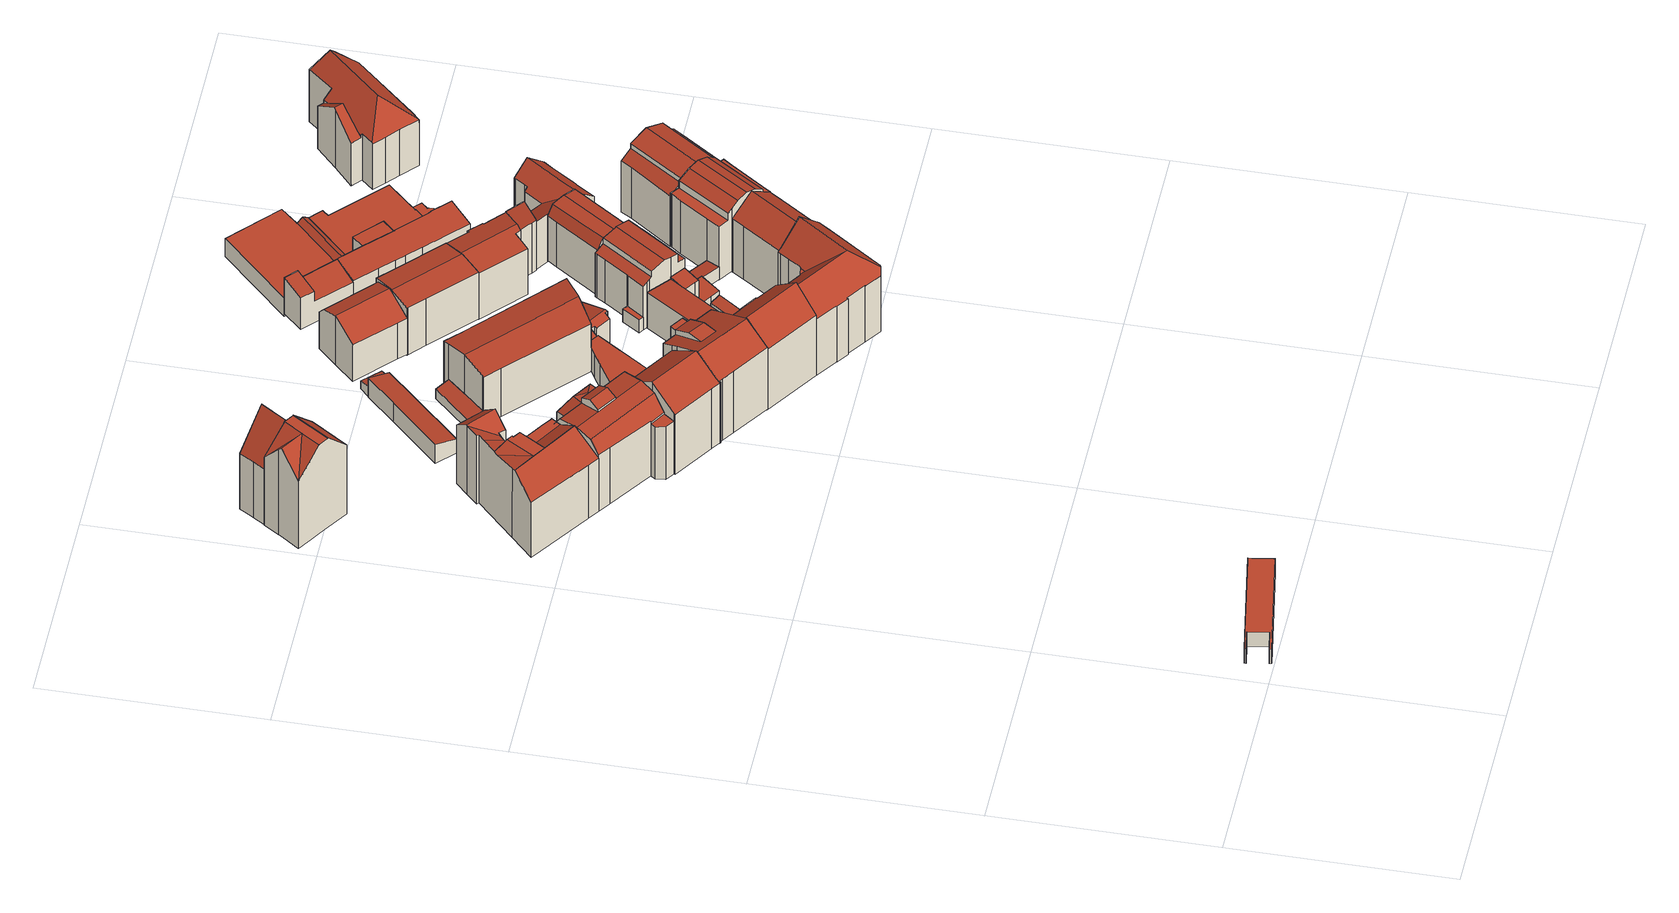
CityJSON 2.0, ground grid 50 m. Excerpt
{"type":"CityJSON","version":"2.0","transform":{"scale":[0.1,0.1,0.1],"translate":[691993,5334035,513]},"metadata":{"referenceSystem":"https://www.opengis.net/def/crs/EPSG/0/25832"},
"CityObjects":{
"building1":{"type":"Building","attributes":{"Gemeindeschluessel":"09162000","HoeheDach":"520.070","HoeheGrund":"515.920","Methode":"2000","NiedrigsteTraufeDesGebaeudes":"520.070","Geometrietyp2DReferenz":"3000","function":"51009_1610","roofType":"1000","measuredHeight":4.15},"geometry":[{"type":"MultiSurface","lod":"2","boundaries":[[[0,1,2,3]],[[4,5,6,7]],[[8,9,2,1]],[[6,10,11,3,2,9,12,7]],[[0,3,11,13]],[[8,14,12,9]],[[15,10,6,5]],[[0,13,15,5,4,14,8,1]],[[15,13,11,10]],[[4,7,12,14]]],"semantics":{"surfaces":[{"type":"WallSurface"},{"type":"RoofSurface"},{"type":"GroundSurface"}],"values":[0,0,0,1,0,0,0,2,0,0]}}]},
"building2":{"type":"Building","attributes":{"Gemeindeschluessel":"09162000","HoeheDach":"533.850","HoeheGrund":"514.250","Methode":"2000","NiedrigsteTraufeDesGebaeudes":"529.254","Geometrietyp2DReferenz":"3000","function":"31001_9998","roofType":"2100","measuredHeight":19.6,"storeysAboveGround":4},"geometry":[{"type":"MultiSurface","lod":"2","boundaries":[[[16,17,18,19]],[[20,21,22,23,24,25,26,27,28,29,30,31,32,33,34,35]],[[25,36,37,26]],[[17,37,36,38,39,18]],[[19,40,41,42,43,44,45]],[[21,46,47,22]],[[18,40,19]],[[33,32,48,49]],[[24,23,42,41,39,38]],[[20,35,50,51,52]],[[30,29,53,54,55,56]],[[54,53,57,58,59]],[[31,30,56,60,61,62,63,64]],[[28,57,53,29]],[[34,33,49,65,66]],[[45,44,67,61,60]],[[67,62,61]],[[23,22,47,68,69,70,43,42]],[[31,64,48,32]],[[20,52,46,21]],[[27,58,57,28]],[[70,67,44,43]],[[51,50,66,65]],[[69,68,49,48,64,63]],[[45,55,54,59,16,19]],[[24,38,36,25]],[[39,41,40,18]],[[27,26,37,17,16,59,58]],[[70,69,63,62,67]],[[68,47,46,52,51,65,49]],[[45,60,56,55]],[[34,66,50,35]]],"semantics":{"surfaces":[{"type":"RoofSurface"},{"type":"GroundSurface"},{"type":"WallSurface"}],"values":[0,1,2,0,0,2,2,2,2,2,2,0,2,2,2,0,2,2,2,2,2,2,0,0,2,2,2,2,0,0,0,2]}}]},
"building3":{"type":"Building","attributes":{"Gemeindeschluessel":"09162000","HoeheDach":"539.430","HoeheGrund":"514.090","Methode":"2000","NiedrigsteTraufeDesGebaeudes":"533.338","Geometrietyp2DReferenz":"3000","function":"31001_1000","roofType":"3200","measuredHeight":25.34,"storeysAboveGround":6},"geometry":[{"type":"MultiSurface","lod":"2","boundaries":[[[71,72,73,74]],[[75,76,77,78,79,80,81,82,83,84,85,86,87]],[[88,89,90,91,92]],[[90,93,94]],[[87,95,96,75]],[[71,74,97,98,99]],[[90,100,101,91]],[[93,97,74,73,95,87,86,85,84,94]],[[96,95,73,72]],[[83,102,94,84]],[[92,91,101,100,102,83,82,81,80,79]],[[78,77,76,75,96,72,71,99,89,88,92,79]],[[90,94,102,100]],[[99,98,97,93,90,89]]],"semantics":{"surfaces":[{"type":"WallSurface"},{"type":"GroundSurface"},{"type":"RoofSurface"}],"values":[0,1,2,2,0,2,2,0,2,0,0,0,2,0]}}]},
"building4":{"type":"Building","attributes":{"Gemeindeschluessel":"09162000","HoeheDach":"539.519","HoeheGrund":"514.210","Methode":"2000","NiedrigsteTraufeDesGebaeudes":"527.702","Geometrietyp2DReferenz":"3000","function":"31001_1000","roofType":"3100","measuredHeight":25.31,"storeysAboveGround":5},"geometry":[{"type":"MultiSurface","lod":"2","boundaries":[[[103,104,105,106,107,108,109]],[[108,107,106,110,111,112]],[[113,114,115,116,117,110,106,105]],[[118,119,120,121,122,103,109,123]],[[123,109,108,112]],[[124,125,126,127,128,129,120,119,118,123,112,111,110,117,116,115]],[[130,131,128,127,126,132]],[[122,121,133,131,130,132,134,135,114,113,105,104,103]],[[126,125,124,115,114,135,134,132]],[[120,129,128,131,133,121]]],"semantics":{"surfaces":[{"type":"RoofSurface"},{"type":"WallSurface"},{"type":"GroundSurface"}],"values":[0,1,1,1,1,2,1,0,1,1]}}]},
"building5":{"type":"Building","attributes":{"name":"Huber- und Isar-Schulen und Wirtschaftsschule","Gemeindeschluessel":"09162000","HoeheDach":"535.570","HoeheGrund":"514.199","Methode":"2000","NiedrigsteTraufeDesGebaeudes":"528.916","Geometrietyp2DReferenz":"3000","function":"31001_9998","roofType":"2100","measuredHeight":21.37,"storeysAboveGround":4},"geometry":[{"type":"MultiSurface","lod":"2","boundaries":[[[136,137,138,27]],[[139,140,141,142,143]],[[144,145,146,147,148,149,150]],[[151,152,153,146,145]],[[147,154,155,148]],[[27,138,150,149,156,157,26]],[[158,159,160,161,162]],[[154,163,164,155]],[[141,165,166,142]],[[158,162,153,152]],[[167,168,169,170,171,172]],[[173,170,174,175]],[[147,173,176,163,154]],[[158,152,151,177,178,179,180,136,27,26,181,182,183,184,185,159]],[[186,187,157,156,188]],[[188,148,155,164,189]],[[173,147,146,153,162,161]],[[180,190,137,136]],[[177,151,145,144,165,141,140]],[[184,172,171,191,192,185]],[[189,176,173,175,188]],[[137,190,166,165,144,150,138]],[[186,193,182,181,187]],[[168,193,186,188,169]],[[178,139,143,179]],[[174,170,169]],[[160,192,191,173,161]],[[188,156,149,148]],[[180,179,143,142,166,190]],[[167,172,184,183]],[[26,157,187,181]],[[168,167,183,182,193]],[[175,174,169,188]],[[177,140,139,178]],[[189,164,163,176]],[[191,171,170,173]],[[160,159,185,192]]],"semantics":{"surfaces":[{"type":"WallSurface"},{"type":"RoofSurface"},{"type":"GroundSurface"}],"values":[0,1,1,0,0,0,0,1,0,0,1,1,0,2,1,0,1,0,0,0,0,1,0,1,0,1,1,1,0,0,0,0,1,0,1,1,0]}}]},
"building6":{"type":"Building","attributes":{"Gemeindeschluessel":"09162000","HoeheDach":"535.700","HoeheGrund":"514.266","Methode":"2000","NiedrigsteTraufeDesGebaeudes":"530.982","Geometrietyp2DReferenz":"3000","function":"31001_9998","roofType":"3100","measuredHeight":21.43,"storeysAboveGround":6},"geometry":[{"type":"MultiSurface","lod":"2","boundaries":[[[194,195,196,197,198,199,200,201,202]],[[197,203,204,198]],[[199,205,206,200]],[[206,205,207,208,209,210,211]],[[201,211,210,202]],[[207,204,203,212,213,208]],[[202,210,209,194]],[[198,204,207,205,199]],[[194,209,208,213,195]],[[200,206,211,201]],[[195,213,212,196]],[[196,212,203,197]]],"semantics":{"surfaces":[{"type":"GroundSurface"},{"type":"WallSurface"},{"type":"RoofSurface"}],"values":[0,1,1,2,1,2,1,1,1,1,1,1]}}]},
"building7":{"type":"Building","attributes":{"Gemeindeschluessel":"09162000","HoeheDach":"518.155","HoeheGrund":"514.230","Methode":"1000","NiedrigsteTraufeDesGebaeudes":"517.105","Geometrietyp2DReferenz":"3000","function":"31001_2000","roofType":"2100","measuredHeight":3.92},"geometry":[{"type":"MultiSurface","lod":"2","boundaries":[[[214,215,216,217]],[[218,219,220,221,214,217,222,223]],[[224,225,226,227,228,216,215,229]],[[219,218,223,227,226,225]],[[220,219,225,224,229,221]],[[221,229,215,214]],[[217,216,228,222]],[[222,228,227,223]]],"semantics":{"surfaces":[{"type":"WallSurface"},{"type":"GroundSurface"},{"type":"RoofSurface"}],"values":[0,1,2,0,0,0,0,0]}}]},
"building8":{"type":"Building","attributes":{"Gemeindeschluessel":"09162000","HoeheDach":"535.660","HoeheGrund":"514.067","Methode":"2000","NiedrigsteTraufeDesGebaeudes":"531.244","Geometrietyp2DReferenz":"3000","function":"31001_9998","roofType":"3100","measuredHeight":21.59,"storeysAboveGround":6},"geometry":[{"type":"MultiSurface","lod":"2","boundaries":[[[230,231,232,233]],[[234,235,236,237]],[[238,239,205,240,241]],[[230,235,234,242,243,244,241,240,245,246,247,248,231]],[[249,250,246,245,251]],[[252,253,254,255,256]],[[255,254,257,258]],[[259,260,261,262]],[[263,257,254,253]],[[264,265,205,239]],[[230,233,236,235]],[[238,241,244,266]],[[240,205,265,261,260,267,268,251,245]],[[233,232,256,255,258,269,237,236]],[[270,247,246,250]],[[271,243,242,272]],[[273,268,267,274]],[[263,275,269,258,257]],[[249,251,268,273]],[[274,267,260,259]],[[275,272,242,234,237,269]],[[262,261,265,264]],[[276,252,256,232,231,248]],[[276,248,247,270]],[[266,244,243,271]],[[249,273,274,259,262,264,239,238,266,271,272,275,263,253,252,276,270,250]]],"semantics":{"surfaces":[{"type":"WallSurface"},{"type":"RoofSurface"},{"type":"GroundSurface"}],"values":[0,0,0,1,0,0,1,0,0,0,1,0,1,1,0,0,0,0,0,0,0,0,0,0,0,2]}}]},
"building9":{"type":"Building","attributes":{"Gemeindeschluessel":"09162000","HoeheDach":"519.686","HoeheGrund":"514.340","Methode":"1000","NiedrigsteTraufeDesGebaeudes":"518.431","Geometrietyp2DReferenz":"3000","function":"31001_2000","roofType":"2100","measuredHeight":5.35},"geometry":[{"type":"MultiSurface","lod":"2","boundaries":[[[277,278,279,280,281,282]],[[281,283,284,282]],[[280,285,283,281]],[[278,286,287,279]],[[284,283,285,287,286,288]],[[277,288,286,278]],[[279,287,285,280]],[[282,284,288,277]]],"semantics":{"surfaces":[{"type":"GroundSurface"},{"type":"WallSurface"},{"type":"RoofSurface"}],"values":[0,1,1,1,2,1,1,1]}}]},
"building10":{"type":"Building","attributes":{"Gemeindeschluessel":"09162000","HoeheDach":"517.777","HoeheGrund":"514.230","Methode":"2000","NiedrigsteTraufeDesGebaeudes":"516.866","Geometrietyp2DReferenz":"3000","function":"31001_2000","roofType":"2100","measuredHeight":3.55},"geometry":[{"type":"MultiSurface","lod":"2","boundaries":[[[289,290,291,292]],[[289,293,294,295,296,297,298,290]],[[299,291,290,298,297,300]],[[301,302,292,291,299,300,303,304]],[[289,292,302,293]],[[294,301,304,295]],[[293,302,301,294]],[[304,303,300,297,296,295]]],"semantics":{"surfaces":[{"type":"WallSurface"},{"type":"GroundSurface"},{"type":"RoofSurface"}],"values":[0,1,0,2,0,0,0,0]}}]},
"building11":{"type":"Building","attributes":{"Gemeindeschluessel":"09162000","HoeheDach":"521.004","HoeheGrund":"514.310","Methode":"1000","NiedrigsteTraufeDesGebaeudes":"521.004","Geometrietyp2DReferenz":"3000","function":"31001_2000","roofType":"1000","measuredHeight":6.69},"geometry":[{"type":"MultiSurface","lod":"2","boundaries":[[[305,306,307,308,309,310,311,312,313,314,315]],[[308,316,317,309]],[[312,318,319,313]],[[320,321,319,318,322,323,317,316,324,325,326]],[[313,319,321,314]],[[309,317,323,310]],[[306,325,324,307]],[[310,323,322,311]],[[307,324,316,308]],[[315,320,326,305]],[[311,322,318,312]],[[314,321,320,315]],[[305,326,325,306]]],"semantics":{"surfaces":[{"type":"GroundSurface"},{"type":"WallSurface"},{"type":"RoofSurface"}],"values":[0,1,1,2,1,1,1,1,1,1,1,1,1]}}]},
"building12":{"type":"Building","attributes":{"Gemeindeschluessel":"09162000","HoeheDach":"535.870","HoeheGrund":"513.711","Methode":"2000","NiedrigsteTraufeDesGebaeudes":"528.418","Geometrietyp2DReferenz":"3000","function":"31001_1000","roofType":"3100","measuredHeight":22.16,"storeysAboveGround":5},"geometry":[{"type":"MultiSurface","lod":"2","boundaries":[[[327,328,329,330]],[[331,332,333,334]],[[330,333,332,327]],[[335,336,337,338]],[[331,339,340,328,327,332]],[[336,341,342,337]],[[335,338,343,339,331,334,344,345,346]],[[341,347,348,349,329,328,340,350,342]],[[344,349,348,345]],[[343,338,337,342,350]],[[344,334,333,330,329,349]],[[343,350,340,339]],[[345,348,347,346]],[[335,346,347,341,336]]],"semantics":{"surfaces":[{"type":"WallSurface"},{"type":"RoofSurface"},{"type":"GroundSurface"}],"values":[0,0,1,0,0,1,2,1,0,0,0,0,0,0]}}]},
"building13":{"type":"Building","attributes":{"Gemeindeschluessel":"09162000","HoeheDach":"517.325","HoeheGrund":"514.360","Methode":"1000","NiedrigsteTraufeDesGebaeudes":"516.589","Geometrietyp2DReferenz":"3000","function":"31001_2000","roofType":"2100","measuredHeight":2.96},"geometry":[{"type":"MultiSurface","lod":"2","boundaries":[[[351,352,353,354]],[[351,354,355,356]],[[356,357,352,351]],[[357,358,353,352]],[[355,358,357,356]],[[354,353,358,355]]],"semantics":{"surfaces":[{"type":"WallSurface"},{"type":"GroundSurface"},{"type":"RoofSurface"}],"values":[0,1,0,2,0,0]}}]},
"building14":{"type":"Building","attributes":{"Gemeindeschluessel":"09162000","HoeheDach":"528.958","HoeheGrund":"514.040","Methode":"1000","NiedrigsteTraufeDesGebaeudes":"527.650","Geometrietyp2DReferenz":"3000","function":"31001_9998","roofType":"3100","measuredHeight":14.92,"storeysAboveGround":4},"geometry":[{"type":"MultiSurface","lod":"2","boundaries":[[[359,360,361,362]],[[363,364,365,366]],[[367,368,369,370,371,359,362,372,365,364,373,374,375]],[[366,376,377,378,379,380,381,363]],[[364,363,381,373]],[[373,381,380,374]],[[368,382,383,369]],[[374,380,379,375]],[[372,362,361,377,376]],[[366,365,372,376]],[[367,384,382,368]],[[371,385,360,359]],[[369,383,386,370]],[[367,375,379,378,384]],[[386,383,382,384,378,377,361,360,385]],[[370,386,385,371]]],"semantics":{"surfaces":[{"type":"WallSurface"},{"type":"GroundSurface"},{"type":"RoofSurface"}],"values":[0,0,1,2,0,0,0,0,0,0,0,0,0,0,2,0]}}]},
"building15":{"type":"Building","attributes":{"Gemeindeschluessel":"09162000","HoeheDach":"524.022","HoeheGrund":"513.780","Methode":"1000","NiedrigsteTraufeDesGebaeudes":"523.264","Geometrietyp2DReferenz":"3000","function":"31001_9998","roofType":"1000","measuredHeight":10.24,"storeysAboveGround":3},"geometry":[{"type":"MultiSurface","lod":"2","boundaries":[[[387,388,389,390,391,392,393]],[[389,394,395,390]],[[392,396,397,393]],[[388,398,394,389]],[[393,397,399,387]],[[397,396,400,395,394,398,399]],[[387,399,398,388]],[[390,395,400,391]],[[391,400,396,392]]],"semantics":{"surfaces":[{"type":"GroundSurface"},{"type":"WallSurface"},{"type":"RoofSurface"}],"values":[0,1,1,1,1,2,1,1,1]}}]},
"building16":{"type":"Building","attributes":{"Gemeindeschluessel":"09162000","HoeheDach":"535.305","HoeheGrund":"513.730","Methode":"2000","NiedrigsteTraufeDesGebaeudes":"529.294","Geometrietyp2DReferenz":"3000","function":"31001_9998","roofType":"3100","measuredHeight":21.57,"storeysAboveGround":4},"geometry":[{"type":"MultiSurface","lod":"2","boundaries":[[[401,402,403,404,405,406,407,408,409]],[[410,411,412]],[[413,414,415,416]],[[417,418,419,420]],[[421,422,423,424,425,426,427,413,416,419,418,428,335,346,429,430,431,432,433,434,435]],[[427,436,414,413]],[[422,403,402,423]],[[407,437,438,439,417,420,415,414,436,440,408]],[[435,434,441,406,405]],[[418,417,439,428]],[[346,442,443,429]],[[426,425,409,408,440]],[[405,404,421,435]],[[421,404,403,422]],[[431,444,445,432]],[[406,441,446,445,444,447,411,410,407]],[[416,415,420,419]],[[346,335,438,437,442]],[[401,409,425,424]],[[445,446,433,432]],[[428,439,438,335]],[[407,410,412,443,442,437]],[[433,446,441,434]],[[430,429,443,412,411,447]],[[426,440,436,427]],[[423,402,401,424]],[[430,447,444,431]]],"semantics":{"surfaces":[{"type":"RoofSurface"},{"type":"WallSurface"},{"type":"GroundSurface"}],"values":[0,0,1,1,2,1,1,0,1,1,1,1,1,1,1,0,1,1,1,1,1,0,1,1,1,1,1]}}]},
"building17":{"type":"Building","attributes":{"Gemeindeschluessel":"09162000","HoeheDach":"522.110","HoeheGrund":"513.990","Methode":"2000","NiedrigsteTraufeDesGebaeudes":"519.457","Geometrietyp2DReferenz":"3000","function":"31001_9998","roofType":"3100","measuredHeight":8.12,"storeysAboveGround":2},"geometry":[{"type":"MultiSurface","lod":"2","boundaries":[[[448,449,450,451]],[[452,453,454,455,456]],[[457,458,459,460]],[[368,461,462,367]],[[463,464,461,368]],[[464,459,458,450,449,465,466,455,454,467,462,461]],[[468,465,449,448]],[[375,469,470,374]],[[456,455,466,471]],[[460,459,464,463]],[[454,453,472,470,469,467]],[[374,470,472,473]],[[471,466,465,468]],[[473,472,453,452]],[[451,450,458,457]],[[367,375,374,473,452,456,471,468,448,451,457,460,463,368]],[[367,462,467,469,375]]],"semantics":{"surfaces":[{"type":"WallSurface"},{"type":"RoofSurface"},{"type":"GroundSurface"}],"values":[0,0,0,0,0,1,0,0,0,0,1,0,0,0,0,2,0]}}]},
"building18":{"type":"Building","attributes":{"Gemeindeschluessel":"09162000","HoeheDach":"527.860","HoeheGrund":"514.068","Methode":"2000","NiedrigsteTraufeDesGebaeudes":"524.338","Geometrietyp2DReferenz":"3000","function":"31001_9998","roofType":"3100","measuredHeight":13.79,"storeysAboveGround":3},"geometry":[{"type":"MultiSurface","lod":"2","boundaries":[[[474,475,476,477]],[[478,479,480,481]],[[482,483,479,478]],[[484,485,483,482]],[[486,481,480,487,488,489]],[[488,487,490,491]],[[486,492,493,494,474,477,484,482,478,481]],[[486,489,495,492]],[[487,480,479,483,485,490]],[[494,496,475,474]],[[496,497,495,489,488,491,476,475]],[[493,497,496,494]],[[484,477,476,491,490,485]],[[492,495,497,493]]],"semantics":{"surfaces":[{"type":"WallSurface"},{"type":"RoofSurface"},{"type":"GroundSurface"}],"values":[0,0,0,0,0,1,2,0,1,0,1,0,0,0]}}]},
"building19":{"type":"Building","attributes":{"Gemeindeschluessel":"09162000","HoeheDach":"516.373","HoeheGrund":"513.788","Methode":"2000","NiedrigsteTraufeDesGebaeudes":"516.002","Geometrietyp2DReferenz":"3000","function":"31001_2000","roofType":"1000","measuredHeight":2.58},"geometry":[{"type":"MultiSurface","lod":"2","boundaries":[[[498,499,500,501]],[[502,503,504,505]],[[505,504,499,498]],[[503,500,499,504]],[[501,500,503,502]],[[505,498,501,502]]],"semantics":{"surfaces":[{"type":"WallSurface"},{"type":"RoofSurface"},{"type":"GroundSurface"}],"values":[0,0,0,1,0,2]}}]},
"building20":{"type":"Building","attributes":{"Gemeindeschluessel":"09162000","HoeheDach":"523.983","HoeheGrund":"513.887","Methode":"1000","NiedrigsteTraufeDesGebaeudes":"523.188","Geometrietyp2DReferenz":"3000","function":"31001_9998","roofType":"2100","measuredHeight":10.1,"storeysAboveGround":3},"geometry":[{"type":"MultiSurface","lod":"2","boundaries":[[[506,507,508,509]],[[509,508,510,511]],[[511,510,512,513]],[[513,514,506,509,511]],[[514,515,507,506]],[[510,508,507,515,512]],[[513,512,515,514]]],"semantics":{"surfaces":[{"type":"WallSurface"},{"type":"GroundSurface"},{"type":"RoofSurface"}],"values":[0,0,0,1,0,2,0]}}]},
"building21":{"type":"Building","attributes":{"Gemeindeschluessel":"09162000","HoeheDach":"518.437","HoeheGrund":"513.828","Methode":"2000","NiedrigsteTraufeDesGebaeudes":"517.566","Geometrietyp2DReferenz":"3000","function":"31001_2000","roofType":"1000","measuredHeight":4.61,"storeysAboveGround":1},"geometry":[{"type":"MultiSurface","lod":"2","boundaries":[[[516,517,518,519]],[[520,516,519,521,501,498,522]],[[522,523,524,520]],[[498,525,523,522]],[[519,518,526,521]],[[521,526,527,501]],[[517,516,520,524]],[[517,524,523,525,527,526,518]],[[501,527,525,498]]],"semantics":{"surfaces":[{"type":"WallSurface"},{"type":"GroundSurface"},{"type":"RoofSurface"}],"values":[0,1,0,0,0,0,0,2,0]}}]},
"building22":{"type":"Building","attributes":{"Gemeindeschluessel":"09162000","HoeheDach":"528.080","HoeheGrund":"513.761","Methode":"2000","NiedrigsteTraufeDesGebaeudes":"527.086","Geometrietyp2DReferenz":"3000","function":"31001_9998","roofType":"3100","measuredHeight":14.32,"storeysAboveGround":3},"geometry":[{"type":"MultiSurface","lod":"2","boundaries":[[[528,529,530,531]],[[532,533,534,535]],[[536,537,532,535,528,531,538,539,540]],[[541,542,543,544,534,533]],[[538,545,546,539]],[[528,535,534,544,529]],[[537,541,533,532]],[[542,536,540,547,543]],[[539,546,547,540]],[[531,530,545,538]],[[541,537,536,542]],[[543,547,546,545,530,529,544]]],"semantics":{"surfaces":[{"type":"WallSurface"},{"type":"GroundSurface"},{"type":"RoofSurface"}],"values":[0,0,1,2,0,0,0,0,0,0,0,2]}}]},
"building23":{"type":"Building","attributes":{"Gemeindeschluessel":"09162000","HoeheDach":"529.920","HoeheGrund":"513.990","Methode":"2000","NiedrigsteTraufeDesGebaeudes":"517.620","Geometrietyp2DReferenz":"3000","function":"31001_9998","roofType":"3100","measuredHeight":15.93,"storeysAboveGround":3},"geometry":[{"type":"MultiSurface","lod":"2","boundaries":[[[548,549,550,551]],[[552,553,554,555]],[[556,557,558,559]],[[560,561,562,563]],[[564,565,561,560]],[[566,567,568,569]],[[570,552,555,571]],[[572,573,564,560,563,574,575,548,551,570,571,576,566,569,577,556,559,578,579,580,581]],[[582,583,584,585]],[[548,575,586,587,588,589,549]],[[590,572,581,591]],[[584,583,592,587,586]],[[566,576,554,553,593,567]],[[551,550,594,552,570]],[[578,595,592,579]],[[582,585,596,562,561,565,597,590,591,598]],[[589,588,599,600]],[[580,598,591,581]],[[573,597,565,564]],[[552,594,593,553]],[[578,559,558,600,599,595]],[[571,555,554,576]],[[569,568,601,577]],[[583,582,598,580,579,592]],[[575,574,596,585,584,586]],[[550,549,589,600,558,557,601,568,567,593,594]],[[572,590,597,573]],[[563,562,596,574]],[[577,601,557,556]],[[587,592,595,599,588]]],"semantics":{"surfaces":[{"type":"WallSurface"},{"type":"RoofSurface"},{"type":"GroundSurface"}],"values":[0,1,0,0,0,0,0,2,0,0,0,1,0,0,0,1,0,0,0,0,0,0,0,0,0,1,0,0,0,1]}}]},
"building24":{"type":"Building","attributes":{"Gemeindeschluessel":"09162000","HoeheDach":"517.766","HoeheGrund":"514.068","Methode":"2000","NiedrigsteTraufeDesGebaeudes":"517.227","Geometrietyp2DReferenz":"3000","function":"31001_2000","roofType":"1000","measuredHeight":3.7},"geometry":[{"type":"MultiSurface","lod":"2","boundaries":[[[602,603,604,605]],[[606,607,608,609]],[[609,610,611,602,605,606]],[[612,610,609,608]],[[610,612,613,611]],[[611,613,603,602]],[[605,604,607,606]],[[612,608,607,604,603,613]]],"semantics":{"surfaces":[{"type":"WallSurface"},{"type":"GroundSurface"},{"type":"RoofSurface"}],"values":[0,0,1,0,0,0,0,2]}}]},
"building25":{"type":"Building","attributes":{"Gemeindeschluessel":"09162000","HoeheDach":"524.090","HoeheGrund":"513.946","Methode":"2000","NiedrigsteTraufeDesGebaeudes":"519.832","Geometrietyp2DReferenz":"3000","function":"31001_2000","roofType":"2100","measuredHeight":10.14,"storeysAboveGround":1},"geometry":[{"type":"MultiSurface","lod":"2","boundaries":[[[614,615,616,617]],[[615,618,619,616]],[[616,619,620,621,622,617]],[[623,621,620,624]],[[622,621,623,625]],[[618,624,620,619]],[[625,623,624,618,615,614]],[[614,617,622,625]]],"semantics":{"surfaces":[{"type":"WallSurface"},{"type":"GroundSurface"},{"type":"RoofSurface"}],"values":[0,1,0,2,0,0,0,2]}}]},
"building26":{"type":"Building","attributes":{"Gemeindeschluessel":"09162000","HoeheDach":"532.960","HoeheGrund":"513.829","Methode":"2000","NiedrigsteTraufeDesGebaeudes":"528.879","Geometrietyp2DReferenz":"3000","function":"31001_1000","roofType":"3100","measuredHeight":19.13,"storeysAboveGround":5},"geometry":[{"type":"MultiSurface","lod":"2","boundaries":[[[626,627,628,629]],[[630,631,632,628,627,633]],[[634,635,636,637]],[[629,628,632,638]],[[638,632,631,639,640]],[[638,640,634,637,641,642,626,629]],[[642,633,627,626]],[[641,643,630,633,642]],[[643,636,635,639,631,630]],[[640,639,635,634]],[[637,636,643,641]]],"semantics":{"surfaces":[{"type":"WallSurface"},{"type":"RoofSurface"},{"type":"GroundSurface"}],"values":[0,1,0,0,0,2,0,0,1,0,0]}}]},
"building27":{"type":"Building","attributes":{"Gemeindeschluessel":"09162000","HoeheDach":"528.238","HoeheGrund":"513.700","Methode":"1000","NiedrigsteTraufeDesGebaeudes":"526.730","Geometrietyp2DReferenz":"3000","function":"31001_9998","roofType":"3100","measuredHeight":14.54,"storeysAboveGround":3},"geometry":[{"type":"MultiSurface","lod":"2","boundaries":[[[644,645,646,647]],[[648,649,650,651]],[[649,652,653,654,655,656,657,658,650]],[[650,658,659,660,661,651]],[[662,652,649,648]],[[663,664,665,655,654,653]],[[647,646,666,667]],[[657,656,668,669,670,666,646,645,659,658]],[[665,671,672,668,656,655]],[[671,665,664,663,662,648,651,661,660,644,647,667,673,674,672]],[[663,653,652,662]],[[667,666,670,673]],[[669,668,672,674,673,670]],[[660,659,645,644]]],"semantics":{"surfaces":[{"type":"WallSurface"},{"type":"RoofSurface"},{"type":"GroundSurface"}],"values":[0,0,1,0,0,0,0,1,0,2,0,0,0,0]}}]},
"building28":{"type":"Building","attributes":{"Gemeindeschluessel":"09162000","HoeheDach":"529.365","HoeheGrund":"513.759","Methode":"2000","NiedrigsteTraufeDesGebaeudes":"524.097","Geometrietyp2DReferenz":"3000","function":"31001_1000","roofType":"3100","measuredHeight":15.61,"storeysAboveGround":3},"geometry":[{"type":"MultiSurface","lod":"2","boundaries":[[[675,676,677,678,679,680]],[[681,682,683,676,675,684,685,686,687,688]],[[683,682,689,690,691]],[[687,692,693,688]],[[678,694,695,679]],[[681,696,689,682]],[[675,680,697,684]],[[683,691,677,676]],[[684,697,698,685]],[[679,695,698,697,680]],[[696,681,688,693]],[[686,685,698,695,694,699,692,687]],[[694,678,677,691,690,699]],[[696,693,692,699,690,689]]],"semantics":{"surfaces":[{"type":"WallSurface"},{"type":"GroundSurface"},{"type":"RoofSurface"}],"values":[0,1,0,0,2,0,0,0,0,2,0,0,2,2]}}]},
"building29":{"type":"Building","attributes":{"Gemeindeschluessel":"09162000","HoeheDach":"516.990","HoeheGrund":"513.992","Methode":"2000","NiedrigsteTraufeDesGebaeudes":"516.990","Geometrietyp2DReferenz":"3000","function":"31001_2000","roofType":"1000","measuredHeight":3},"geometry":[{"type":"MultiSurface","lod":"2","boundaries":[[[700,701,702,703]],[[700,704,705,701]],[[705,706,702,701]],[[700,703,707,704]],[[707,703,702,706]],[[704,707,706,705]]],"semantics":{"surfaces":[{"type":"GroundSurface"},{"type":"WallSurface"},{"type":"RoofSurface"}],"values":[0,1,1,1,1,2]}}]},
"building30":{"type":"Building","attributes":{"Gemeindeschluessel":"09162000","HoeheDach":"527.971","HoeheGrund":"513.690","Methode":"1000","NiedrigsteTraufeDesGebaeudes":"527.084","Geometrietyp2DReferenz":"3000","function":"31001_9998","roofType":"1000","measuredHeight":14.28},"geometry":[{"type":"MultiSurface","lod":"2","boundaries":[[[672,708,709,710]],[[711,712,713,714]],[[715,711,714,716,717,663,718,665,672,710,719,720]],[[721,722,720,719,710,709]],[[717,716,723,724,725,663]],[[711,715,720,722,726,712]],[[725,727,728,665,718,663]],[[665,728,708,672]],[[714,713,723,716]],[[724,723,713,712,726,722,721,709,708,728,727,725]]],"semantics":{"surfaces":[{"type":"WallSurface"},{"type":"GroundSurface"},{"type":"RoofSurface"}],"values":[0,0,1,0,0,0,0,0,0,2]}}]},
"building31":{"type":"Building","attributes":{"Gemeindeschluessel":"09162000","HoeheDach":"533.510","HoeheGrund":"514.000","Methode":"2000","NiedrigsteTraufeDesGebaeudes":"529.130","Geometrietyp2DReferenz":"3000","function":"31001_9998","roofType":"3100","measuredHeight":19.51,"storeysAboveGround":4},"geometry":[{"type":"MultiSurface","lod":"2","boundaries":[[[729,730,731,732]],[[733,734,735,736,731,730,737,738,739,740,741]],[[742,737,730,729]],[[743,744,734,733]],[[739,738,745,746]],[[747,748,744,743]],[[749,750,751,735,734,744,748]],[[752,753,747,743,733,741,754,755,756,757]],[[754,758,759,755]],[[751,760,736,735]],[[756,761,746,745,742,729,732,762,757]],[[753,749,748,747]],[[755,759,761,756]],[[741,740,758,754]],[[745,738,737,742]],[[761,759,758,740,739,746]],[[762,732,731,736,760]],[[749,753,752,750]],[[750,752,757,762,760,751]]],"semantics":{"surfaces":[{"type":"RoofSurface"},{"type":"WallSurface"},{"type":"GroundSurface"}],"values":[0,1,0,1,1,1,0,2,1,1,1,1,1,1,0,0,0,1,1]}}]},
"building32":{"type":"Building","attributes":{"Gemeindeschluessel":"09162000","HoeheDach":"521.759","HoeheGrund":"513.361","Methode":"2000","NiedrigsteTraufeDesGebaeudes":"520.097","Geometrietyp2DReferenz":"3000","function":"31001_2000","roofType":"2100","measuredHeight":8.4,"storeysAboveGround":2},"geometry":[{"type":"MultiSurface","lod":"2","boundaries":[[[763,764,765,766]],[[767,768,769,770]],[[617,771,772,773]],[[774,775,776,777]],[[778,779,780,781]],[[766,765,782,783]],[[784,785,786,787]],[[617,773,780,779,776,775,788,789,790,769,768,791,786,785,782,765,764]],[[783,782,785,784]],[[772,771,763,766,783,784,787,792,767,770,793,794,795,774,777,778,781]],[[787,786,791,792]],[[795,788,775,774]],[[781,780,773,772]],[[770,769,790,793]],[[777,776,779,778]],[[771,617,764,763]],[[793,790,789,794]],[[794,789,788,795]],[[792,791,768,767]]],"semantics":{"surfaces":[{"type":"WallSurface"},{"type":"RoofSurface"},{"type":"GroundSurface"}],"values":[0,0,0,0,0,0,0,1,0,2,0,0,0,0,0,0,0,0,0]}}]},
"building33":{"type":"Building","attributes":{"Gemeindeschluessel":"09162000","HoeheDach":"521.663","HoeheGrund":"513.139","Methode":"2000","NiedrigsteTraufeDesGebaeudes":"516.570","Geometrietyp2DReferenz":"3000","function":"31001_2000","roofType":"1000","measuredHeight":8.52,"storeysAboveGround":2},"geometry":[{"type":"MultiSurface","lod":"2","boundaries":[[[796,797,798,782,765,799]],[[800,801,782,798]],[[802,803,804,805]],[[806,807,808,809]],[[810,811,812,813]],[[808,814,815,809]],[[813,812,816,817]],[[818,819,804,803,820,821,822,823,824]],[[825,826,824,827,828]],[[805,804,819,829]],[[782,801,830,765]],[[831,796,799,832,833,834,835]],[[836,837,838,839,840,841]],[[842,820,803,802]],[[825,828,843,844]],[[845,846,798,797]],[[847,848,849,850,823,822]],[[838,837,807,806]],[[799,765,830,851]],[[810,831,835,852,811]],[[853,818,824,826]],[[808,807,837,836,832,799,851,800,798,846,854,843,828,827,850,849,814]],[[839,855,856,857,858,840]],[[847,859,842,802,805,829,853,826,825,844,860,845,797,796,831,810,813,817,861,855,839,838,806,809,815,848]],[[847,822,821,859]],[[829,819,818,853]],[[851,830,801,800]],[[835,834,858,857,852]],[[836,841,833,832]],[[833,841,840,858,834]],[[859,821,820,842]],[[823,850,827,824]],[[844,843,854,860]],[[811,852,857,856,862,816,812]],[[815,814,849,848]],[[817,816,862,861]],[[860,854,846,845]],[[861,862,856,855]]],"semantics":{"surfaces":[{"type":"WallSurface"},{"type":"RoofSurface"},{"type":"GroundSurface"}],"values":[0,0,0,0,0,0,0,1,0,0,1,0,0,0,0,0,0,0,0,0,0,1,0,2,0,0,0,1,0,1,0,0,0,1,0,0,0,0]}}]},
"building34":{"type":"Building","attributes":{"Gemeindeschluessel":"09162000","HoeheDach":"527.063","HoeheGrund":"513.470","Methode":"1000","NiedrigsteTraufeDesGebaeudes":"522.997","Geometrietyp2DReferenz":"3000","function":"31001_1000","roofType":"3100","measuredHeight":13.59,"storeysAboveGround":2},"geometry":[{"type":"MultiSurface","lod":"2","boundaries":[[[863,864,865,866,867,868]],[[869,870,871,872,873,874,875,864,863,876,877]],[[878,872,871,879]],[[880,881,882,883]],[[884,885,886,887]],[[888,889,890,878,879,891,892,884,887,893,894,895,896,897,898,899,900,880,883,867,866,865]],[[894,901,902,895]],[[878,890,889,874,873,872]],[[901,903,886,885,904,905,906,902]],[[891,870,869,892]],[[883,882,868,867]],[[885,877,876,863,868,882,881,907,908,904]],[[893,887,886,903,901,894]],[[895,902,906,896]],[[899,908,907,900]],[[892,869,877,885,884]],[[879,871,870,891]],[[900,907,881,880]],[[905,904,898,897,896,906]],[[904,908,899,898]],[[888,875,874,889]],[[865,864,875,888]]],"semantics":{"surfaces":[{"type":"WallSurface"},{"type":"RoofSurface"},{"type":"GroundSurface"}],"values":[0,1,0,0,0,2,0,0,1,0,0,1,0,0,0,0,0,0,0,0,0,0]}}]},
"building35":{"type":"Building","attributes":{"Gemeindeschluessel":"09162000","HoeheDach":"533.199","HoeheGrund":"513.926","Methode":"2000","NiedrigsteTraufeDesGebaeudes":"527.943","Geometrietyp2DReferenz":"3000","function":"31001_1000","roofType":"3100","measuredHeight":19.27,"storeysAboveGround":4},"geometry":[{"type":"MultiSurface","lod":"2","boundaries":[[[909,910,911,912]],[[913,914,915,916,917,909,912,918,919]],[[920,921,915,914]],[[915,921,922,923,916]],[[924,925,926,927]],[[913,919,925,924]],[[923,928,917,916]],[[918,929,926,925,919]],[[930,922,921,920]],[[930,927,926,929,911,910,928,923,922]],[[913,924,927,930,920,914]],[[918,912,911,929]],[[917,928,910,909]]],"semantics":{"surfaces":[{"type":"RoofSurface"},{"type":"WallSurface"},{"type":"GroundSurface"}],"values":[0,1,1,0,1,1,1,0,1,1,2,1,0]}}]},
"building36":{"type":"Building","attributes":{"Gemeindeschluessel":"09162000","HoeheDach":"532.030","HoeheGrund":"513.204","Methode":"2000","NiedrigsteTraufeDesGebaeudes":"525.226","Geometrietyp2DReferenz":"3000","function":"31001_1000","roofType":"3200","measuredHeight":18.83,"storeysAboveGround":3},"geometry":[{"type":"MultiSurface","lod":"2","boundaries":[[[931,932,933,934,935,936]],[[937,938,939,940,941,942]],[[943,944,945,946]],[[939,947,948,949,940]],[[943,950,932,931,944]],[[951,952,953,935,934]],[[954,955,949,948,956,957]],[[943,946,958,959,960,961,962,955,954,952,951,963,950]],[[938,947,939]],[[961,942,941,962]],[[961,960,964,965,937,942]],[[954,957,953,952]],[[963,933,932,950]],[[946,945,966,958]],[[955,962,941,940,949]],[[951,934,933,963]],[[947,956,948]],[[960,959,967,968,964]],[[966,945,944,931,936,968,967]],[[938,965,964,968,936,935,953,957,956,947]],[[937,965,938]],[[958,966,967,959]]],"semantics":{"surfaces":[{"type":"RoofSurface"},{"type":"WallSurface"},{"type":"GroundSurface"}],"values":[0,0,1,0,1,1,1,2,1,1,1,1,1,1,1,1,1,1,0,0,1,1]}}]}
},
"vertices":[
[33,1,29],[300,45,29],[300,45,71],[33,1,71],[24,52,29],[73,61,29],[73,61,71],[24,52,71],[291,101,29],[291,101,71],[81,14,71],[32,6,71],[24,57,71],[32,6,29],[24,57,29],[81,14,29],
[272,1512,209],[295,1547,184],[216,1596,184],[194,1560,209],[288,1681,12],[263,1655,12],[251,1668,12],[214,1630,12],[283,1585,12],[306,1569,12],[309,1568,12],[233,1454,12],[208,1471,12],[71,1564,12],[122,1614,12],[210,1701,12],[207,1705,12],[231,1730,12],[259,1758,12],[315,1709,12],[306,1569,184],[309,1568,184],[283,1585,184],[230,1619,184],[216,1596,209],[230,1619,209],[214,1630,209],[217,1633,209],[204,1641,209],[166,1578,209],[263,1655,179],[251,1668,179],[207,1705,207],[231,1730,207],[315,1709,178],[289,1682,209],[288,1681,207],[71,1564,168],[117,1608,208],[117,1608,209],[122,1614,208],[208,1471,163],[233,1454,163],[272,1512,208],[163,1655,201],[171,1662,201],[171,1662,203],[197,1689,204],[210,1701,204],[232,1731,209],[259,1758,178],[173,1660,202],[247,1663,175],[237,1654,175],[217,1633,174],
[81,1993,263],[81,1993,264],[135,2077,264],[135,2077,263],[127,1963,11],[81,1993,11],[59,2007,11],[38,2020,11],[7,2040,11],[7,2041,11],[22,2063,11],[35,2082,11],[40,2090,11],[62,2124,11],[114,2091,11],[135,2077,11],[182,2046,11],[38,2020,239],[59,2007,262],[86,2049,262],[7,2041,203],[7,2040,203],[114,2091,262],[62,2124,203],[182,2046,207],[127,1963,207],[114,2091,263],[86,2049,263],[59,2007,263],[35,2082,262],[22,2063,235],[40,2090,251],
[116,2090,265],[136,2120,265],[154,2147,265],[99,2182,170],[82,2155,170],[78,2150,170],[62,2124,170],[99,2182,12],[82,2155,12],[78,2150,12],[172,2136,232],[207,2114,170],[207,2114,12],[172,2136,12],[154,2147,12],[116,2090,12],[170,2054,12],[182,2046,12],[182,2046,147],[170,2054,169],[62,2124,12],[207,2113,12],[189,2086,12],[189,2085,12],[189,2084,12],[201,2075,12],[198,2071,12],[189,2084,169],[201,2075,147],[189,2085,170],[198,2071,147],[189,2086,170],[207,2113,170],
[259,1436,12],[259,1436,172],[233,1454,173],[353,1337,161],[373,1323,161],[391,1347,161],[357,1368,161],[350,1358,161],[408,1371,201],[411,1375,202],[431,1403,209],[366,1444,209],[322,1472,209],[268,1506,209],[246,1473,201],[411,1375,12],[433,1407,12],[433,1407,209],[366,1444,214],[322,1472,214],[295,1548,200],[309,1568,162],[452,1433,12],[472,1461,12],[472,1461,165],[460,1444,200],[452,1433,202],[380,1465,226],[336,1492,226],[391,1347,165],[357,1368,165],[355,1566,161],[353,1565,164],[366,1534,200],[410,1506,200],[441,1509,162],[442,1510,159],[395,1485,200],[377,1504,207],[373,1499,207],[395,1485,214],[373,1323,12],[353,1337,12],[350,1358,12],[358,1369,12],[334,1551,12],[341,1546,12],[355,1566,12],[442,1510,12],[429,1490,12],[340,1547,163],[334,1551,163],[351,1513,200],[351,1513,214],[358,1369,166],[429,1491,161],[429,1490,163],[341,1546,165],
[411,1375,13],[433,1407,13],[452,1433,13],[562,1364,13],[554,1352,13],[481,1248,13],[461,1261,13],[371,1320,13],[373,1323,13],[562,1364,180],[554,1352,189],[481,1248,182],[461,1261,182],[521,1305,227],[412,1376,227],[411,1375,226],[373,1323,184],[371,1320,182],[452,1433,182],[433,1407,203],
[491,1489,12],[491,1489,52],[515,1472,51],[515,1472,12],[532,1443,12],[523,1427,12],[522,1428,12],[472,1462,12],[514,1470,12],[539,1453,12],[522,1428,41],[523,1427,41],[532,1443,47],[539,1453,51],[514,1470,51],[472,1462,41],
[599,1278,215],[643,1341,183],[643,1341,197],[620,1308,215],[606,1365,183],[562,1303,215],[583,1333,215],[606,1365,197],[554,1352,11],[481,1248,11],[518,1301,227],[554,1352,200],[580,1382,183],[576,1385,183],[562,1364,194],[637,1222,227],[673,1275,199],[694,1307,183],[690,1310,183],[603,1172,11],[673,1275,11],[603,1172,185],[636,1345,11],[644,1358,11],[644,1358,196],[637,1346,196],[636,1345,197],[615,1377,196],[607,1366,196],[491,1245,11],[491,1245,185],[486,1248,185],[486,1248,11],[615,1377,11],[484,1246,11],[484,1246,182],[562,1364,11],[519,1226,185],[602,1171,185],[607,1365,197],[694,1307,11],[576,1385,11],[580,1382,11],[602,1171,11],[519,1226,11],[607,1365,11],[690,1310,11],
[309,1812,13],[415,1921,13],[478,1986,13],[515,1949,13],[453,1885,13],[347,1775,13],[453,1885,54],[347,1775,54],[515,1949,54],[415,1921,67],[478,1986,67],[309,1812,67],
[488,1785,12],[525,1826,12],[525,1826,48],[488,1785,48],[446,1740,12],[442,1736,12],[417,1760,12],[428,1771,12],[500,1849,12],[520,1831,12],[520,1831,46],[500,1849,39],[442,1736,48],[446,1740,48],[428,1771,39],[417,1760,39],
[514,1470,13],[515,1472,13],[516,1472,13],[598,1523,13],[623,1538,13],[643,1550,13],[656,1558,13],[680,1542,13],[644,1489,13],[596,1416,13],[539,1453,13],[598,1523,80],[623,1538,80],[680,1542,80],[644,1489,80],[539,1453,80],[596,1416,80],[656,1558,80],[643,1550,80],[516,1472,80],[515,1472,80],[514,1470,80],
[714,1251,156],[714,1251,175],[754,1225,175],[754,1225,156],[720,1257,7],[720,1257,154],[759,1232,154],[759,1232,7],[724,1092,7],[724,1092,178],[603,1172,178],[603,1172,7],[713,1249,7],[713,1249,176],[760,1142,229],[637,1222,229],[673,1275,7],[752,1221,7],[796,1192,7],[792,1187,7],[792,1187,183],[796,1192,178],[752,1221,178],[673,1275,176],
[478,1986,14],[478,1986,43],[498,2006,36],[498,2006,14],[535,1969,14],[515,1949,14],[515,1949,43],[535,1969,36],
[446,1740,10],[446,1740,148],[488,1785,159],[488,1785,10],[568,1805,147],[568,1805,10],[534,1838,10],[534,1838,147],[685,1576,10],[656,1558,10],[643,1550,10],[475,1706,10],[442,1736,10],[525,1826,10],[766,1625,10],[763,1623,10],[705,1588,10],[525,1826,149],[489,1786,160],[704,1588,160],[705,1588,159],[763,1623,147],[766,1625,147],[656,1558,149],[643,1550,146],[685,1576,155],[442,1736,147],[475,1706,147],
[709,1329,8],[795,1462,8],[800,1458,8],[850,1423,8],[827,1388,8],[763,1291,8],[715,1325,8],[800,1458,110],[850,1423,103],[763,1291,103],[715,1325,109],[795,1462,110],[709,1329,110],[827,1388,103],
[990,1114,167],[989,1115,169],[990,1117,169],[1003,1136,169],[1007,1142,169],[961,1174,223],[880,1058,223],[893,990,176],[909,994,165],[864,1144,163],[871,1154,163],[854,1151,163],[842,1013,7],[842,1013,167],[799,1042,167],[799,1042,7],[771,1058,165],[771,1058,7],[798,1040,7],[798,1040,165],[1003,1136,7],[990,1117,7],[989,1115,7],[990,1114,7],[909,994,7],[878,987,7],[841,1012,7],[772,1059,7],[849,1150,7],[874,1155,7],[893,1184,7],[906,1203,7],[910,1209,7],[916,1204,7],[1007,1142,7],[841,1012,165],[758,1140,223],[724,1092,166],[772,1059,166],[878,987,165],[916,1204,171],[792,1187,167],[849,1150,166],[893,1184,164],[906,1203,163],[910,1209,163],[874,1155,165],
[698,1549,10],[698,1549,81],[701,1554,84],[701,1554,10],[790,1606,10],[790,1606,65],[747,1540,91],[745,1535,89],[745,1535,10],[693,1560,10],[693,1560,84],[682,1545,74],[682,1545,10],[656,1558,72],[685,1576,89],[680,1542,10],[680,1542,72],[731,1528,81],[739,1539,89],[689,1578,91],[731,1528,10],[705,1588,85],[763,1623,65],[739,1539,10],[770,1619,65],[770,1619,10],
[519,2027,11],[519,2027,114],[561,2071,148],[561,2071,11],[705,2020,11],[705,2020,114],[698,2012,127],[698,2012,11],[682,2040,11],[682,2040,114],[603,2114,11],[603,2114,114],[663,1976,11],[693,2007,136],[664,1977,149],[663,1976,148],[590,2101,136],[562,2072,149],[660,1973,11],[620,1932,11],[602,1949,11],[660,1973,145],[602,1949,113],[620,1932,113],
[872,1343,8],[872,1343,30],[894,1329,34],[894,1329,8],[857,1276,8],[857,1276,34],[835,1293,30],[835,1293,8],
[882,1400,9],[882,1400,110],[859,1366,102],[859,1366,9],[851,1372,102],[851,1372,9],[827,1388,102],[827,1388,9],[850,1423,9],[850,1423,110],
[859,1366,8],[859,1366,48],[882,1400,54],[882,1400,8],[851,1372,8],[922,1372,8],[855,1355,8],[855,1355,46],[851,1372,48],[872,1343,46],[922,1372,54],[894,1329,46],
[660,1973,8],[660,1973,151],[663,1976,150],[663,1976,8],[622,1931,8],[622,1931,141],[620,1932,141],[620,1932,8],[755,1808,8],[656,1900,8],[698,2012,8],[732,1980,8],[829,1891,8],[656,1900,141],[755,1808,141],[792,1850,151],[659,1972,151],[698,2012,141],[732,1980,141],[829,1891,141],
[800,1458,10],[800,1458,141],[795,1462,138],[795,1462,10],[786,1468,46],[813,1507,46],[802,1514,46],[776,1475,46],[866,1585,10],[866,1585,133],[872,1581,137],[872,1581,10],[903,1431,10],[903,1431,137],[885,1405,137],[885,1405,10],[946,1495,10],[946,1495,137],[813,1506,10],[813,1506,133],[850,1561,133],[850,1561,10],[786,1468,10],[776,1475,10],[959,1515,10],[959,1514,10],[882,1400,10],[850,1423,10],[802,1514,10],[862,1580,10],[912,1552,10],[916,1550,10],[960,1521,10],[962,1519,10],[947,1530,137],[947,1530,161],[867,1411,161],[867,1411,137],[850,1423,165],[836,1433,169],[806,1454,161],[806,1454,145],[959,1515,137],[962,1519,137],[916,1550,169],[813,1507,133],[786,1468,133],[912,1552,168],[882,1400,137],[959,1514,137],[960,1521,137],[885,1572,161],[885,1572,145],[862,1580,133],
[983,1373,11],[983,1373,42],[963,1343,47],[963,1343,11],[922,1372,11],[922,1372,48],[882,1400,48],[882,1400,11],[885,1405,11],[903,1431,11],[885,1405,47],[903,1431,42],
[752,2071,68],[752,2071,9],[795,2113,9],[795,2113,87],[654,2162,9],[694,2205,9],[694,2205,111],[720,2181,111],[720,2181,87],[679,2139,98],[654,2162,98],[679,2139,69],
[977,1295,8],[977,1295,159],[993,1319,159],[993,1319,8],[962,1173,200],[1041,1290,200],[994,1322,159],[916,1204,159],[1085,1258,8],[1085,1258,160],[1068,1232,160],[1068,1232,8],[994,1322,8],[1087,1260,160],[1087,1260,8],[1007,1142,8],[916,1204,8],[1007,1142,160],
[872,1851,7],[872,1851,139],[876,1856,137],[876,1856,7],[848,1723,7],[848,1723,137],[755,1808,138],[755,1808,7],[875,1754,148],[887,1745,148],[891,1749,150],[899,1754,152],[900,1755,152],[899,1757,152],[794,1852,152],[829,1891,139],[829,1891,7],[794,1852,7],[875,1754,7],[887,1745,7],[891,1749,7],[899,1754,7],[904,1829,138],[904,1829,7],[945,1788,138],[934,1797,139],[901,1826,139],[900,1755,7],[945,1788,7],[901,1826,7],[934,1797,7],
[872,1581,8],[912,1552,8],[912,1552,163],[911,1554,164],[885,1572,160],[872,1581,135],[1025,1618,8],[960,1521,8],[916,1550,8],[939,1680,8],[954,1702,8],[997,1671,8],[1028,1650,8],[1041,1641,8],[960,1521,111],[937,1537,160],[916,1550,163],[1028,1650,139],[1041,1641,111],[992,1675,164],[966,1693,160],[1025,1618,111],[939,1680,135],[954,1702,135],[1018,1657,160],
[992,1496,10],[972,1510,10],[991,1536,10],[1010,1523,10],[992,1496,40],[972,1510,40],[991,1536,40],[1010,1523,40],
[945,1788,141],[968,1768,141],[968,1768,7],[926,1721,7],[926,1721,149],[922,1720,149],[922,1720,7],[941,1731,7],[912,1727,7],[907,1731,7],[888,1747,7],[979,1759,7],[982,1756,7],[979,1759,141],[982,1756,141],[912,1727,149],[907,1731,149],[887,1745,150],[941,1731,147],[888,1747,149],[899,1754,148],
[1030,1298,205],[1106,1415,205],[1086,1430,198],[1010,1312,198],[1043,1461,10],[1043,1461,161],[1062,1447,161],[1062,1447,182],[1126,1400,198],[1144,1387,182],[1144,1387,161],[1164,1373,161],[1164,1373,10],[1051,1284,198],[1041,1458,10],[1041,1458,161],[1069,1272,182],[1069,1272,161],[1026,1437,10],[1026,1437,161],[983,1373,161],[963,1343,161],[985,1328,161],[963,1343,10],[983,1373,10],[1150,1353,10],[1092,1268,10],[1087,1260,10],[994,1322,10],[1150,1353,161],[1092,1268,161],[985,1328,182],[1087,1260,161],[994,1322,188],
[807,2103,4],[807,2103,87],[842,2070,87],[842,2070,4],[966,1954,4],[966,1954,87],[971,1950,88],[971,1950,4],[795,2113,4],[752,2071,4],[752,2071,71],[879,1951,4],[879,1951,71],[849,1980,71],[849,1980,4],[830,1998,4],[830,1998,71],[799,2027,71],[799,2027,4],[899,2015,87],[899,2015,4],[900,2013,4],[900,2013,87],[901,2014,87],[901,2014,4],[966,1867,71],[1009,1914,88],[1007,1916,88],[966,1953,87],[966,1953,4],[1007,1916,4],[1009,1914,4],[966,1867,4],
[842,2070,1],[899,2015,1],[899,2015,50],[842,2070,50],[924,2041,50],[924,2041,87],[1032,1970,1],[1032,1970,36],[1034,1967,36],[1034,1967,1],[970,2178,1],[970,2178,50],[957,2164,50],[957,2164,1],[795,2113,1],[795,2113,51],[694,2205,51],[694,2205,1],[1071,2058,50],[1071,2058,1],[847,2359,51],[847,2359,1],[1007,1916,36],[1035,1946,36],[1045,1984,36],[1029,2000,36],[1015,1985,36],[1009,1990,36],[971,1950,36],[966,1954,1],[971,1950,1],[971,1950,50],[966,1954,50],[1035,1946,1],[866,2094,87],[807,2103,1],[826,2085,50],[826,2085,51],[815,2095,61],[807,2103,53],[942,2203,50],[961,2186,50],[961,2186,1],[936,2208,1],[936,2208,57],[942,2203,51],[1045,1984,1],[966,1953,50],[966,1953,1],[900,2013,1],[900,2013,50],[1015,1985,1],[1008,1991,1],[1008,1991,50],[1009,1990,50],[866,2094,50],[805,2104,51],[1007,1916,1],[901,2014,50],[921,2223,1],[921,2223,51],[922,2222,51],[932,2212,61],[1029,2000,1],[901,2014,1],[956,2261,1],[956,2261,51],
[1112,1776,141],[1149,1751,100],[1149,1751,5],[1112,1776,5],[1081,1797,5],[1081,1797,108],[1041,1641,127],[1063,1625,103],[1094,1672,102],[1096,1670,100],[1100,1676,100],[1133,1727,101],[1147,1747,101],[1063,1702,141],[1028,1650,141],[1096,1670,5],[1094,1672,5],[1065,1773,5],[1065,1773,108],[1078,1793,108],[1078,1793,5],[1028,1650,5],[1028,1650,140],[997,1671,140],[997,1671,5],[1147,1747,5],[1133,1727,5],[1100,1676,5],[1063,1625,5],[1041,1641,5],[990,1676,5],[953,1702,5],[926,1721,5],[982,1756,5],[1024,1728,5],[1025,1728,5],[1053,1769,5],[1059,1765,5],[953,1702,140],[926,1721,140],[990,1676,140],[1025,1728,100],[1024,1728,100],[982,1756,101],[1059,1765,108],[1053,1769,100],
[1102,1417,202],[1184,1539,202],[1148,1565,186],[1066,1444,186],[1043,1461,9],[1164,1373,9],[1164,1373,149],[1139,1391,169],[1139,1391,186],[1066,1444,172],[1043,1461,152],[1234,1476,9],[1234,1476,149],[1246,1494,149],[1221,1512,169],[1111,1557,9],[1111,1557,153],[1126,1581,153],[1126,1581,9],[1221,1512,186],[1148,1565,172],[1246,1494,9],
[1190,2020,133],[1208,2036,132],[1332,2172,133],[1305,2218,182],[1300,2226,190],[1187,2104,190],[1122,2126,123],[1130,2135,131],[1167,2174,171],[1152,2188,171],[1149,2185,168],[1103,2144,123],[1189,2018,2],[1189,2018,132],[1153,2051,132],[1153,2051,2],[1203,2214,131],[1211,2223,122],[1200,2233,122],[1208,2036,2],[1305,2218,2],[1276,2266,2],[1276,2266,149],[1227,2209,2],[1200,2233,2],[1211,2223,131],[1227,2209,151],[1125,2075,2],[1100,2098,2],[1124,2125,2],[1103,2144,2],[1149,2185,2],[1332,2172,2],[1124,2125,134],[1122,2126,131],[1125,2075,132],[1100,2098,132],[1101,2099,134]
]}
